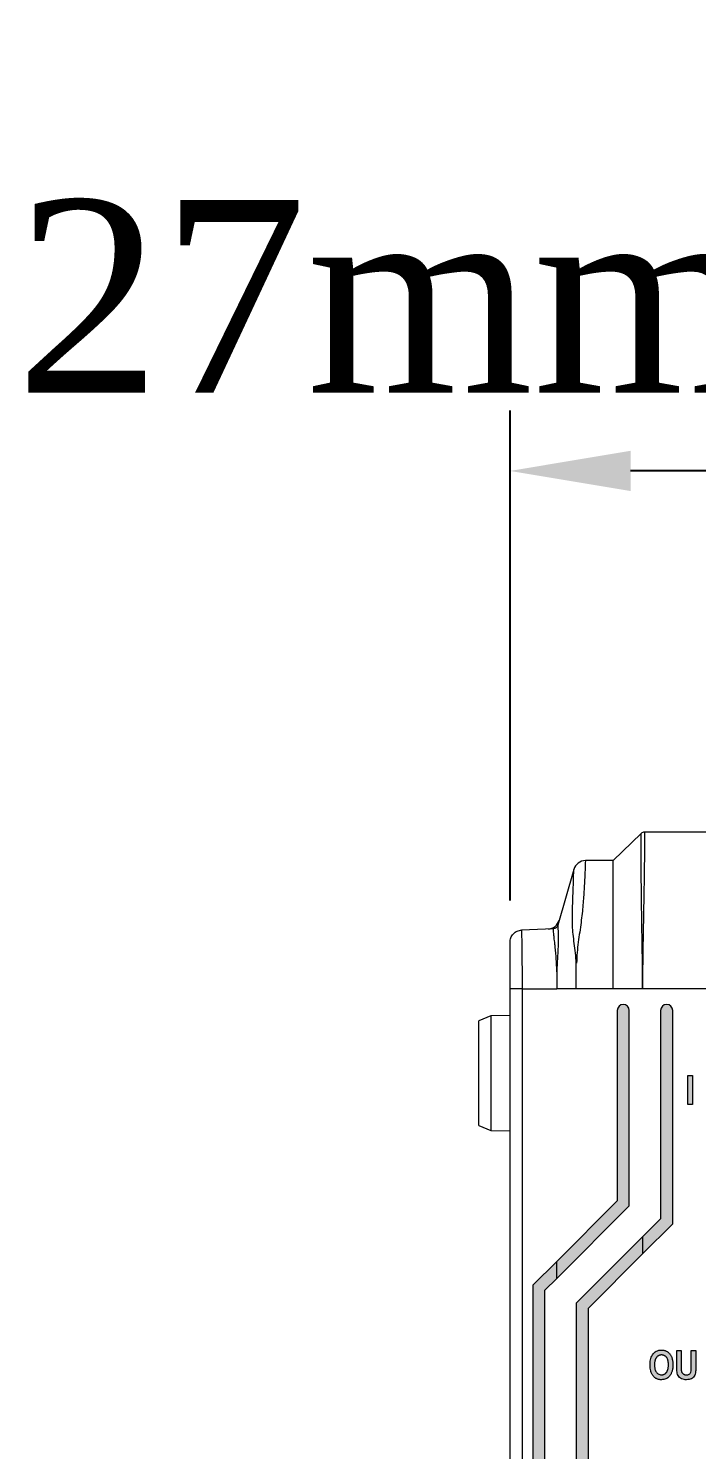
# Model space of a CAD drawing. Extents: x 222 to 1672, y 144 to 807.
# Drawn here: x 902.9 to 930.7, y 457.5 to 516.4 of the extents above; entities that cross this region are included whole.
import ezdxf

# ---------------------------------------------------------------- set-up
doc = ezdxf.new("R2010")
doc.units = 0
doc.header["$LTSCALE"] = 2
doc.header["$MEASUREMENT"] = 0
doc.layers.get('0').update_dxf_attribs({"linetype": 'CONTINUOUS'})
doc.layers.get('DEFPOINTS').update_dxf_attribs({"linetype": 'CONTINUOUS'})
doc.layers.add('DIM', color=7, linetype='CONTINUOUS')
doc.styles.get("Standard").update_dxf_attribs({"font": 'TIMES.TTF'})
doc.dimstyles.new('ISO-25', dxfattribs={"dimscale": 2, "dimtxt": 4, "dimasz": 2.5, "dimexe": 1.25, "dimexo": 0.625, "dimtad": 0, "dimdec": 4, "dimdsep": 46, "dimtxsty": 'Standard', "dimcen": 2.5, "dimadec": 0, "dimazin": 0, "dimtfac": 1, "dimtdec": 4, "dimtmove": 0, "dimatfit": 3, "dimfxl": 0, "dimtolj": 1, "dimtzin": 0, "dimarcsym": 0})

# ---------------------------------------------------------------- blocks, each defined once
blk = doc.blocks.new('*D161')
at = {"color": 0, "lineweight": -2}
for p, q in [((922.93, 480.242), (922.93, 500.563)), ((949.93, 480.242), (949.93, 500.563)), ((944.93, 498.063), (927.93, 498.063))]:
    blk.add_line(p, q, dxfattribs=at)
at = {"color": 0}
for points in [[(927.93, 498.897), (927.93, 497.23), (922.93, 498.063)], [(944.93, 497.23), (944.93, 498.897), (949.93, 498.063)]]:
    blk.add_solid(points, dxfattribs=at)
at = {"layer": 'DEFPOINTS', "color": 0}
for p in [(922.93, 498.063), (922.93, 478.992), (949.93, 478.992)]:
    blk.add_point(p, dxfattribs=at)
at = {"color": 0, "lineweight": 5, "insert": (936.43, 504.49), "char_height": 8, "attachment_point": 5}
blk.add_mtext('\\A1;27mm [1.06"]', dxfattribs=at)

msp = doc.modelspace()

# ---------------------------------------------------------------- hatches: boundary and pattern name
at = {"layer": 'DIM', "lineweight": 5}
h = msp.add_hatch(color=256, dxfattribs=at)
edge = h.paths.add_edge_path(flags=0)
edge.add_line((927.88036, 467.57331), (927.88036, 475.67686))
edge.add_arc((927.63036, 475.67686), 0.25, 0, 180)
edge.add_line((927.38036, 475.67686), (927.38036, 467.78042))
edge.add_line((927.38036, 467.78042), (924.87225, 465.27231))
edge.add_line((924.87225, 465.27231), (924.87225, 464.56521))
edge.add_line((924.87225, 464.56521), (927.88036, 467.57331))
h = msp.add_hatch(color=256, dxfattribs=at)
edge = h.paths.add_edge_path(flags=0)
edge.add_line((929.68036, 466.82772), (929.68036, 475.67686))
edge.add_arc((929.43036, 475.67686), 0.25, 0, 180)
edge.add_line((929.18036, 475.67686), (929.18036, 467.03483))
edge.add_line((929.18036, 467.03483), (928.43036, 466.28483))
edge.add_line((928.43036, 466.28483), (928.43036, 465.57772))
edge.add_line((928.43036, 465.57772), (929.68036, 466.82772))
for points in [[(930.50028, 472.97686), (930.31327, 472.97686), (930.31327, 471.77686), (930.50028, 471.77686)], [(926.18036, 393.826), (926.18036, 463.32772), (928.43036, 465.57772), (928.43036, 466.28483), (925.68036, 463.53483), (925.68036, 393.61889), (928.43036, 390.86889), (928.43036, 391.576)], [(924.38036, 393.08042), (924.38036, 464.07331), (924.87225, 464.56521), (924.87225, 465.27231), (923.88036, 464.28042), (923.88036, 392.87331), (924.87225, 391.88141), (924.87225, 392.58852)]]:
    msp.add_hatch(color=256, dxfattribs=at).paths.add_polyline_path(points, flags=0)
h = msp.add_hatch(color=256, dxfattribs=at)
edge = h.paths.add_edge_path(flags=0)
edge.add_spline(control_points=[(929.68989, 460.97686), (929.68959, 461.00082), (929.68901, 461.04738), (929.68238, 461.11503), (929.67251, 461.1786), (929.6578, 461.23784), (929.63947, 461.29308), (929.61647, 461.34383), (929.58968, 461.39062), (929.55841, 461.43261), (929.52417, 461.47017), (929.48716, 461.50282), (929.44774, 461.53054), (929.40588, 461.55338), (929.36148, 461.57104), (929.31462, 461.58334), (929.2654, 461.59119), (929.23173, 461.59202), (929.21457, 461.59245)], knot_values=[0, 0, 0, 0, 0.16413341, 0.31887244, 0.46535382, 0.60456446, 0.73665105, 0.86360149, 0.98570802, 1.10540048, 1.22153028, 1.33344552, 1.44284486, 1.55110726, 1.65944821, 1.76940037, 1.8825143, 2, 2, 2, 2], weights=[1, 1, 1, 1, 1, 1, 1, 1, 1, 1, 1, 1, 1, 1, 1, 1, 1, 1, 1], degree=3, periodic=0)
edge.add_spline(control_points=[(929.21457, 461.59245), (929.14016, 461.5914), (929.06547, 461.57827), (928.93473, 461.51019), (928.88135, 461.4559), (928.80254, 461.33051), (928.77492, 461.26044), (928.74487, 461.11672), (928.73999, 461.04343), (928.73924, 460.96956)], knot_values=[0, 0, 0, 0, 0.5, 0.5, 1, 1, 1.5, 1.5, 2, 2, 2, 2], weights=[1, 1, 1, 1, 1, 1, 1, 1, 1, 1], degree=3, periodic=0)
edge.add_spline(control_points=[(928.73924, 460.96956), (928.74062, 460.88739), (928.74742, 460.80462), (928.77974, 460.68671), (928.79395, 460.64844), (928.83075, 460.57451), (928.85419, 460.54082), (928.8795, 460.50836)], knot_values=[0, 0, 0, 0, 1, 1, 1.5, 1.5, 2, 2, 2, 2], weights=[1, 1, 1, 1, 1, 1, 1, 1], degree=3, periodic=0)
edge.add_spline(control_points=[(928.8795, 460.50836), (928.88993, 460.49654), (928.91051, 460.47322), (928.94613, 460.44356), (928.98397, 460.41795), (929.02477, 460.39711), (929.06842, 460.38095), (929.11493, 460.36972), (929.16417, 460.36231), (929.19798, 460.36163), (929.2153, 460.36128)], knot_values=[0, 0, 0, 0, 0.24894178, 0.491279, 0.73095165, 0.97041785, 1.2141796, 1.46549759, 1.72625883, 2, 2, 2, 2], weights=[1, 1, 1, 1, 1, 1, 1, 1, 1, 1, 1], degree=3, periodic=0)
edge.add_spline(control_points=[(929.2153, 460.36128), (929.27874, 460.3631), (929.34244, 460.37174), (929.42922, 460.40882), (929.45626, 460.42474), (929.50685, 460.46316), (929.5287, 460.48605), (929.54963, 460.50982)], knot_values=[0, 0, 0, 0, 1, 1, 1.5, 1.5, 2, 2, 2, 2], weights=[1, 1, 1, 1, 1, 1, 1, 1], degree=3, periodic=0)
edge.add_spline(control_points=[(929.54963, 460.50982), (929.56093, 460.52427), (929.58374, 460.55345), (929.61206, 460.60219), (929.63622, 460.65472), (929.65595, 460.71132), (929.67124, 460.77195), (929.68205, 460.83669), (929.68872, 460.90546), (929.6895, 460.95266), (929.68989, 460.97686)], knot_values=[0, 0, 0, 0, 0.2210083, 0.44611178, 0.67778611, 0.91738028, 1.16782636, 1.43091496, 1.7081919, 2, 2, 2, 2], weights=[1, 1, 1, 1, 1, 1, 1, 1, 1, 1, 1], degree=3, periodic=0)
edge = h.paths.add_edge_path(flags=0)
edge.add_spline(control_points=[(929.50288, 460.98173), (929.50269, 460.9646), (929.50232, 460.93141), (929.49828, 460.88337), (929.49218, 460.83867), (929.48314, 460.79741), (929.47184, 460.75955), (929.45789, 460.72511), (929.4415, 460.69398), (929.42199, 460.6667), (929.40105, 460.64246), (929.37866, 460.6214), (929.35473, 460.6037), (929.32968, 460.58894), (929.30305, 460.57768), (929.2752, 460.56958), (929.24589, 460.56494), (929.22595, 460.56423), (929.21579, 460.56387)], knot_values=[0, 0, 0, 0, 0.18042008, 0.3493764, 0.50738154, 0.65526986, 0.79372618, 0.92294153, 1.04608772, 1.16324954, 1.27534986, 1.38300434, 1.48626926, 1.58816646, 1.68851363, 1.78996524, 1.89297865, 2, 2, 2, 2], weights=[1, 1, 1, 1, 1, 1, 1, 1, 1, 1, 1, 1, 1, 1, 1, 1, 1, 1, 1], degree=3, periodic=0)
edge.add_spline(control_points=[(929.21579, 460.56387), (929.16792, 460.56543), (929.12067, 460.57669), (929.04039, 460.62794), (929.00771, 460.66403), (928.96024, 460.7458), (928.94638, 460.79206), (928.92922, 460.88364), (928.92681, 460.93046), (928.92626, 460.97759)], knot_values=[0, 0, 0, 0, 0.5, 0.5, 1, 1, 1.5, 1.5, 2, 2, 2, 2], weights=[1, 1, 1, 1, 1, 1, 1, 1, 1, 1], degree=3, periodic=0)
edge.add_spline(control_points=[(928.92626, 460.97759), (928.92645, 460.99465), (928.92682, 461.02759), (928.93083, 461.07523), (928.93703, 461.11941), (928.94575, 461.1602), (928.9568, 461.1977), (928.97075, 461.23167), (928.98691, 461.26242), (929.00617, 461.2893), (929.02713, 461.31298), (929.04962, 461.33361), (929.07362, 461.35105), (929.09912, 461.36528), (929.12617, 461.3764), (929.15475, 461.38398), (929.18475, 461.38921), (929.20529, 461.38963), (929.21579, 461.38985)], knot_values=[0, 0, 0, 0, 0.18005337, 0.34776011, 0.50449747, 0.6509304, 0.78787401, 0.91664696, 1.03821184, 1.1537974, 1.2649138, 1.37169744, 1.47542725, 1.57749699, 1.67936859, 1.78333894, 1.88930759, 2, 2, 2, 2], weights=[1, 1, 1, 1, 1, 1, 1, 1, 1, 1, 1, 1, 1, 1, 1, 1, 1, 1, 1], degree=3, periodic=0)
edge.add_spline(control_points=[(929.21579, 461.38985), (929.22628, 461.38963), (929.24682, 461.3892), (929.27676, 461.38404), (929.30516, 461.37627), (929.33223, 461.36566), (929.35739, 461.35124), (929.38124, 461.33413), (929.40345, 461.31369), (929.42424, 461.29036), (929.44288, 461.26348), (929.45915, 461.23327), (929.47279, 461.19952), (929.48393, 461.16251), (929.49225, 461.12206), (929.49867, 461.07834), (929.50221, 461.03114), (929.50265, 460.99854), (929.50288, 460.98173)], knot_values=[0, 0, 0, 0, 0.11168265, 0.21859928, 0.32266579, 0.42512439, 0.5273528, 0.63080301, 0.73732016, 0.84820976, 0.96312701, 1.08501783, 1.21301442, 1.35035512, 1.49622576, 1.65265339, 1.82092963, 2, 2, 2, 2], weights=[1, 1, 1, 1, 1, 1, 1, 1, 1, 1, 1, 1, 1, 1, 1, 1, 1, 1, 1], degree=3, periodic=0)
h = msp.add_hatch(color=256, dxfattribs=at)
edge = h.paths.add_edge_path(flags=0)
edge.add_spline(control_points=[(930.2502, 460.56387), (930.2362, 460.56434), (930.2094, 460.56523), (930.17124, 460.57333), (930.13733, 460.58697), (930.10795, 460.60624), (930.08311, 460.63037), (930.06382, 460.65958), (930.04872, 460.69291), (930.04349, 460.71731), (930.04079, 460.72995)], knot_values=[0, 0, 0, 0, 0.28536932, 0.54614202, 0.79119734, 1.02678438, 1.25861183, 1.49235889, 1.73696631, 2, 2, 2, 2], weights=[1, 1, 1, 1, 1, 1, 1, 1, 1, 1, 1], degree=3, periodic=0)
edge.add_spline(control_points=[(930.04079, 460.72995), (930.04008, 460.73432), (930.0385, 460.74409), (930.03731, 460.76055), (930.03576, 460.78017), (930.03451, 460.80323), (930.034, 460.82954), (930.03306, 460.85916), (930.03303, 460.89204), (930.03285, 460.91509), (930.03275, 460.92719)], knot_values=[0, 0, 0, 0, 0.13457296, 0.30040139, 0.50062852, 0.73268359, 1.00149061, 1.29986978, 1.63267902, 2, 2, 2, 2], weights=[1, 1, 1, 1, 1, 1, 1, 1, 1, 1, 1], degree=3, periodic=0)
edge.add_line((930.03275, 460.92719), (930.03275, 461.57686))
edge.add_line((930.03275, 461.57686), (929.84574, 461.57686))
edge.add_line((929.84574, 461.57686), (929.84574, 460.93936))
edge.add_spline(control_points=[(929.84574, 460.93936), (929.84632, 460.87039), (929.84763, 460.80147), (929.85954, 460.66443), (929.8703, 460.59419), (929.93477, 460.47206), (929.98882, 460.42212), (930.11593, 460.36834), (930.18601, 460.3625), (930.25507, 460.36128)], knot_values=[0, 0, 0, 0, 0.5, 0.5, 1, 1, 1.5, 1.5, 2, 2, 2, 2], weights=[1, 1, 1, 1, 1, 1, 1, 1, 1, 1], degree=3, periodic=0)
edge.add_spline(control_points=[(930.25507, 460.36128), (930.32446, 460.36216), (930.39451, 460.37193), (930.51825, 460.43454), (930.56939, 460.48603), (930.62503, 460.61338), (930.6295, 460.68096), (930.63932, 460.81458), (930.64018, 460.88182), (930.64054, 460.9491)], knot_values=[0, 0, 0, 0, 0.5, 0.5, 1, 1, 1.5, 1.5, 2, 2, 2, 2], weights=[1, 1, 1, 1, 1, 1, 1, 1, 1, 1], degree=3, periodic=0)
edge.add_line((930.64054, 460.9491), (930.64054, 461.57686))
edge.add_line((930.64054, 461.57686), (930.45353, 461.57686))
edge.add_line((930.45353, 461.57686), (930.45353, 460.91331))
edge.add_spline(control_points=[(930.45353, 460.91331), (930.45339, 460.87409), (930.45312, 460.83486), (930.449, 460.75669), (930.44801, 460.71692), (930.42417, 460.6417), (930.3978, 460.60896), (930.32946, 460.57041), (930.28942, 460.56511), (930.2502, 460.56387)], knot_values=[0, 0, 0, 0, 0.5, 0.5, 1, 1, 1.5, 1.5, 2, 2, 2, 2], weights=[1, 1, 1, 1, 1, 1, 1, 1, 1, 1], degree=3, periodic=0)

# ---------------------------------------------------------------- linework, layer by layer
at = {"linetype": 'Continuous', "lineweight": 5}
for p, q in [((928.37223, 483.02073), (927.20658, 481.89507)), ((944.34955, 483.07686), (928.51116, 483.07686)), ((927.20658, 481.89507), (926.05713, 481.89507)), ((925.5765, 481.53289), (924.91194, 479.21528)), ((924.9479, 479.34843), (924.97147, 479.41334)), ((924.72841, 479.0706), (923.40855, 479.01298)), ((925.69599, 477.63584), (925.68036, 477.63575)), ((924.87225, 477.27749), (924.86886, 477.27747)), ((923.43036, 476.57686), (922.93036, 476.57686)), ((922.93036, 380.57686), (922.93036, 476.57686)), ((923.43036, 476.57686), (923.43036, 380.57686)), ((923.43036, 476.57686), (924.87225, 476.57686)), ((925.68036, 476.57686), (924.87225, 476.57686)), ((927.20658, 476.57686), (925.68036, 476.57686)), ((928.43036, 476.57686), (927.20658, 476.57686)), ((944.43036, 476.57686), (928.43036, 476.57686)), ((922.13028, 475.45417), (921.63036, 475.24544)), ((921.63036, 470.90828), (921.63036, 475.24544)), ((922.93036, 475.46813), (922.13028, 475.45417)), ((922.13028, 475.45417), (922.13028, 470.69955)), ((927.38036, 475.67686), (927.38036, 467.78042)), ((927.88036, 467.57331), (927.88036, 475.67686)), ((929.18036, 475.67686), (929.18036, 467.03483)), ((929.68036, 466.82773), (929.68036, 475.67686)), ((930.31327, 472.97686), (930.50028, 472.97686)), ((930.31327, 471.77686), (930.31327, 472.97686)), ((930.50028, 472.97686), (930.50028, 471.77686)), ((930.50028, 471.77686), (930.31327, 471.77686)), ((921.63036, 470.90828), (922.13028, 470.69955)), ((922.13028, 470.69955), (922.93036, 470.68559)), ((927.38036, 467.78042), (924.87225, 465.27231)), ((924.87225, 464.56521), (927.88036, 467.57331)), ((929.18036, 467.03483), (928.43036, 466.28483)), ((928.43036, 465.57772), (929.68036, 466.82773)), ((928.43036, 466.28483), (925.68036, 463.53483)), ((928.43036, 466.28483), (928.43036, 465.57772)), ((924.87225, 465.27231), (923.88036, 464.28042)), ((924.87225, 464.56521), (924.87225, 465.27231)), ((926.18036, 463.32773), (928.43036, 465.57772)), ((923.88036, 464.28042), (923.88036, 392.87331)), ((924.38036, 464.07331), (924.87225, 464.56521)), ((924.38036, 393.08041), (924.38036, 464.07331)), ((925.68036, 463.53483), (925.68036, 393.61889)), ((926.18036, 393.826), (926.18036, 463.32773)), ((929.84574, 461.57686), (930.03275, 461.57686)), ((929.84574, 460.93936), (929.84574, 461.57686)), ((930.03275, 461.57686), (930.03275, 460.92719)), ((930.45353, 461.57686), (930.64054, 461.57686)), ((930.45353, 460.91331), (930.45353, 461.57686)), ((930.64054, 461.57686), (930.64054, 460.9491))]:
    msp.add_line(p, q, dxfattribs=at)
for centre, radius, start, end in [((924.49084, 479.55116), 0.5, 283.7086267, 310.6212313), ((927.63036, 475.67686), 0.25, 0, 180), ((929.43036, 475.67686), 0.25, 0, 180)]:
    msp.add_arc(centre, radius, start, end, dxfattribs=at)
for points, knots in [([(928.43036, 476.57686), (928.4302, 476.69591), (928.42986, 476.94393), (928.42738, 477.33111), (928.42349, 477.7489), (928.41805, 478.19829), (928.41079, 478.68965), (928.40255, 479.21298), (928.39385, 479.74382), (928.38606, 480.26765), (928.37882, 480.9547), (928.3727, 481.72647), (928.37217, 482.29507), (928.37262, 482.6475), (928.37162, 482.83748), (928.37108, 482.95337), (928.37127, 483.01039), (928.37191, 483.01728), (928.37223, 483.02073)], [0, 0, 0, 0, 0.03741027, 0.07794286, 0.12173109, 0.16895665, 0.21986766, 0.27781827, 0.33693755, 0.39346794, 0.4541174, 0.57849892, 0.69386457, 0.74771784, 0.83240558, 0.88820219, 0.94407441, 1, 1, 1, 1]), ([(928.51116, 483.07686), (928.51116, 483.07586), (928.51117, 483.07396), (928.51121, 483.05909), (928.51127, 483.0383), (928.51136, 483.01306), (928.51148, 482.98545), (928.51162, 482.95714), (928.51178, 482.92957), (928.5124, 482.85393), (928.51321, 482.70792), (928.51114, 482.38301), (928.50562, 481.94283), (928.49841, 481.36834), (928.48649, 480.65738), (928.47017, 479.76266), (928.45208, 478.80027), (928.43843, 477.96018), (928.43175, 477.26202), (928.43081, 476.80191), (928.43036, 476.57686)], [0, 0, 0, 0, 0.03144158, 0.05940742, 0.08419175, 0.10604552, 0.12518096, 0.14177595, 0.15597796, 0.16790774, 0.24772008, 0.3073467, 0.40132753, 0.48070435, 0.54862293, 0.66531853, 0.78162584, 0.85635752, 0.92974339, 1, 1, 1, 1]), ([(926.05713, 481.89507), (925.94951, 481.89507), (925.84218, 481.85916), (925.67027, 481.72962), (925.60617, 481.63635), (925.5765, 481.53289)], [0, 0, 0, 0, 0.5, 0.5, 1, 1, 1, 1]), ([(926.05713, 481.89507), (926.05713, 481.89507), (926.05638, 481.86831), (926.05309, 481.76394), (926.05055, 481.68674), (926.04285, 481.48286), (926.03771, 481.35453), (926.02387, 481.05551), (926.01518, 480.88486), (925.99158, 480.50173), (925.97654, 480.28688), (925.93629, 479.82876), (925.91096, 479.58502), (925.84367, 479.06915), (925.79889, 478.79566), (925.74299, 478.37214), (925.72682, 478.22833), (925.70365, 477.93494), (925.69519, 477.78617), (925.69599, 477.63584)], [0, 0, 0, 0, 0.125, 0.125, 0.25, 0.25, 0.375, 0.375, 0.5, 0.5, 0.625, 0.625, 0.75, 0.75, 0.875, 0.875, 0.9375, 0.9375, 1, 1, 1, 1]), ([(927.20658, 479.23597), (927.20658, 479.63789), (927.20658, 480.00923), (927.20658, 480.66557), (927.20658, 480.95051), (927.20658, 481.41462), (927.20658, 481.59374), (927.20658, 481.83397), (927.20658, 481.89507), (927.20658, 481.89507)], [0, 0, 0, 0, 0.25, 0.25, 0.5, 0.5, 0.75, 0.75, 1, 1, 1, 1]), ([(925.68036, 477.6357), (925.6679, 477.77883), (925.65878, 477.92096), (925.63198, 478.19934), (925.61533, 478.33424), (925.58057, 478.59415), (925.56281, 478.71905), (925.53627, 478.96184), (925.52773, 479.07937), (925.51456, 479.42108), (925.51943, 479.63758), (925.53045, 480.04788), (925.53764, 480.24205), (925.54979, 480.59297), (925.55502, 480.75064), (925.56348, 481.02728), (925.56682, 481.14661), (925.57197, 481.3372), (925.57372, 481.40964), (925.57597, 481.50763), (925.5765, 481.53289), (925.5765, 481.53289)], [0, 0, 0, 0, 0.0625, 0.0625, 0.125, 0.125, 0.1875, 0.1875, 0.25, 0.25, 0.375, 0.375, 0.5, 0.5, 0.625, 0.625, 0.75, 0.75, 0.875, 0.875, 1, 1, 1, 1]), ([(924.51265, 479.06118), (924.60993, 479.06543), (924.71596, 479.10149), (924.88481, 479.2346), (924.94463, 479.32928), (924.97147, 479.42289)], [0, 0, 0, 0, 0.5, 0.5, 1, 1, 1, 1]), ([(922.93036, 478.51345), (922.93036, 478.57108), (922.94062, 478.63299), (922.98682, 478.75306), (923.0229, 478.81087), (923.11545, 478.90754), (923.17163, 478.94611), (923.28956, 478.99751), (923.35098, 479.01046), (923.40855, 479.01297)], [0, 0, 0, 0, 0.25, 0.25, 0.5, 0.5, 0.75, 0.75, 1, 1, 1, 1]), ([(923.40855, 479.01297), (923.40855, 479.01297), (923.40875, 479.00087), (923.4099, 478.92883), (923.41079, 478.87147), (923.41344, 478.69559), (923.41455, 478.62136), (923.41763, 478.41397), (923.41971, 478.27941), (923.42351, 477.99665), (923.42483, 477.89058), (923.42715, 477.65642), (923.42812, 477.52769), (923.43011, 477.13367), (923.43036, 476.85379), (923.43036, 476.57686)], [0, 0, 0, 0, 0.25, 0.25, 0.5, 0.5, 0.625, 0.625, 0.75, 0.75, 0.8125, 0.8125, 0.875, 0.875, 1, 1, 1, 1]), ([(924.91194, 479.21528), (924.90047, 479.1753), (924.87617, 479.1391), (924.81084, 479.08759), (924.76997, 479.07242), (924.72841, 479.0706)], [0, 0, 0, 0, 0.5, 0.5, 1, 1, 1, 1]), ([(924.86886, 477.27747), (924.86835, 477.40007), (924.8661, 477.52017), (924.85341, 477.74778), (924.84692, 477.85542), (924.8312, 478.04938), (924.82204, 478.13785), (924.80615, 478.29378), (924.79892, 478.36138), (924.77988, 478.54163), (924.77025, 478.6305), (924.75595, 478.77243), (924.75084, 478.82615), (924.73833, 478.95631), (924.73443, 479.00237), (924.72919, 479.06023), (924.72841, 479.0706), (924.72841, 479.0706)], [0, 0, 0, 0, 0.0625, 0.0625, 0.125, 0.125, 0.1875, 0.1875, 0.25, 0.25, 0.375, 0.375, 0.5, 0.5, 0.75, 0.75, 1, 1, 1, 1]), ([(924.91194, 479.21528), (924.91194, 479.21528), (924.91251, 479.20357), (924.91598, 479.13777), (924.91865, 479.08543), (924.92459, 478.93633), (924.92668, 478.87467), (924.92905, 478.75264), (924.92979, 478.70694), (924.93026, 478.60182), (924.9298, 478.54186), (924.92672, 478.40654), (924.92409, 478.33117), (924.91576, 478.16139), (924.91044, 478.06695), (924.89763, 477.8646), (924.88959, 477.75508), (924.8807, 477.52308), (924.87559, 477.39976), (924.87226, 477.2775)], [0, 0, 0, 0, 0.25, 0.25, 0.5, 0.5, 0.625, 0.625, 0.6875, 0.6875, 0.75, 0.75, 0.8125, 0.8125, 0.875, 0.875, 0.9375, 0.9375, 1, 1, 1, 1]), ([(927.20658, 476.57686), (927.20658, 477.04096), (927.20658, 477.50503), (927.20658, 478.4016), (927.20658, 478.83404), (927.20658, 479.23597)], [0, 0, 0, 0, 0.5, 0.5, 1, 1, 1, 1]), ([(922.93036, 476.57686), (922.93036, 476.69889), (922.93036, 476.82064), (922.93036, 477.06299), (922.93036, 477.18321), (922.93036, 477.4123), (922.93036, 477.52206), (922.93036, 477.70979), (922.93036, 477.78995), (922.93036, 477.92448), (922.93036, 477.98082), (922.93036, 478.07759), (922.93036, 478.11845), (922.93036, 478.22641), (922.93036, 478.27893), (922.93036, 478.40513), (922.93036, 478.44891), (922.93036, 478.50378), (922.93036, 478.51345), (922.93036, 478.51345)], [0, 0, 0, 0, 0.0625, 0.0625, 0.125, 0.125, 0.1875, 0.1875, 0.25, 0.25, 0.3125, 0.3125, 0.375, 0.375, 0.5, 0.5, 0.75, 0.75, 1, 1, 1, 1]), ([(925.68036, 476.57686), (925.68036, 476.7509), (925.68036, 477.09896), (925.68036, 477.45086), (925.68036, 477.6286), (925.68036, 477.6357)], [0.872398729, 0.872398729, 0.872398729, 0.872398729, 0.934898729, 0.997398729, 1, 1, 1, 1]), ([(924.87225, 477.2775), (924.87225, 477.18355), (924.87225, 476.95075), (924.87225, 476.71559), (924.87225, 476.57686)], [0.894121608, 0.894121608, 0.894121608, 0.894121608, 0.9375, 1, 1, 1, 1]), ([(928.73924, 460.96956), (928.73999, 461.04343), (928.74487, 461.11672), (928.77492, 461.26044), (928.80254, 461.33051), (928.88135, 461.4559), (928.93473, 461.51019), (929.06547, 461.57827), (929.14016, 461.5914), (929.21457, 461.59245)], [0, 0, 0, 0, 0.25, 0.25, 0.5, 0.5, 0.75, 0.75, 1, 1, 1, 1]), ([(929.21579, 461.38985), (929.20529, 461.38963), (929.18475, 461.38921), (929.15475, 461.38398), (929.12617, 461.3764), (929.09912, 461.36528), (929.07362, 461.35105), (929.04962, 461.33361), (929.02713, 461.31298), (929.00617, 461.2893), (928.98691, 461.26242), (928.97075, 461.23167), (928.9568, 461.1977), (928.94575, 461.1602), (928.93703, 461.11941), (928.93083, 461.07523), (928.92682, 461.02759), (928.92645, 460.99465), (928.92626, 460.97759)], [0, 0, 0, 0, 0.055346206, 0.108330531, 0.160315706, 0.211251505, 0.262286374, 0.314151278, 0.367543101, 0.423101299, 0.480894081, 0.541676519, 0.606062997, 0.674534801, 0.747751263, 0.826119945, 0.909973317, 1, 1, 1, 1]), ([(929.21457, 461.59245), (929.23173, 461.59202), (929.2654, 461.59119), (929.31462, 461.58334), (929.36148, 461.57104), (929.40588, 461.55338), (929.44774, 461.53054), (929.48716, 461.50282), (929.52417, 461.47017), (929.55841, 461.43261), (929.58968, 461.39062), (929.61647, 461.34383), (929.63947, 461.29308), (929.6578, 461.23784), (929.67251, 461.1786), (929.68238, 461.11503), (929.68901, 461.04738), (929.68959, 461.00082), (929.68989, 460.97686)], [0, 0, 0, 0, 0.058742849, 0.115299817, 0.170275894, 0.224446368, 0.278577569, 0.33327724, 0.389234862, 0.447299758, 0.507145991, 0.568199253, 0.631674473, 0.697717772, 0.767323091, 0.84056378, 0.917933293, 1, 1, 1, 1]), ([(929.50288, 460.98173), (929.50265, 460.99854), (929.50221, 461.03114), (929.49867, 461.07834), (929.49225, 461.12206), (929.48393, 461.16251), (929.47279, 461.19952), (929.45915, 461.23327), (929.44288, 461.26348), (929.42424, 461.29036), (929.40345, 461.31369), (929.38124, 461.33413), (929.35739, 461.35124), (929.33223, 461.36566), (929.30516, 461.37627), (929.27676, 461.38404), (929.24682, 461.3892), (929.22628, 461.38963), (929.21579, 461.38985)], [0, 0, 0, 0, 0.08953519, 0.1736733, 0.25188712, 0.32482244, 0.39349279, 0.45749108, 0.5184365, 0.57589512, 0.63133992, 0.6845985, 0.7363236, 0.7874378, 0.8386671, 0.89070036, 0.94415868, 1, 1, 1, 1]), ([(928.8795, 460.50836), (928.85419, 460.54082), (928.83075, 460.57451), (928.79395, 460.64844), (928.77974, 460.68671), (928.74742, 460.80462), (928.74062, 460.88739), (928.73924, 460.96956)], [0, 0, 0, 0, 0.25, 0.25, 0.5, 0.5, 1, 1, 1, 1]), ([(929.2153, 460.36128), (929.19798, 460.36163), (929.16417, 460.36231), (929.11493, 460.36972), (929.06842, 460.38095), (929.02477, 460.39711), (928.98397, 460.41795), (928.94613, 460.44356), (928.91051, 460.47322), (928.88993, 460.49654), (928.8795, 460.50836)], [0, 0, 0, 0, 0.136870585, 0.267251204, 0.3929102, 0.514791077, 0.634524173, 0.754360499, 0.875529112, 1, 1, 1, 1]), ([(928.92626, 460.97759), (928.92681, 460.93046), (928.92922, 460.88364), (928.94638, 460.79206), (928.96024, 460.7458), (929.00771, 460.66403), (929.04039, 460.62794), (929.12067, 460.57669), (929.16792, 460.56543), (929.21579, 460.56387)], [0, 0, 0, 0, 0.25, 0.25, 0.5, 0.5, 0.75, 0.75, 1, 1, 1, 1]), ([(929.54963, 460.50982), (929.5287, 460.48605), (929.50685, 460.46316), (929.45626, 460.42474), (929.42922, 460.40882), (929.34244, 460.37174), (929.27874, 460.3631), (929.2153, 460.36128)], [0, 0, 0, 0, 0.25, 0.25, 0.5, 0.5, 1, 1, 1, 1]), ([(929.21579, 460.56387), (929.22595, 460.56423), (929.24589, 460.56494), (929.2752, 460.56958), (929.30305, 460.57768), (929.32968, 460.58894), (929.35473, 460.6037), (929.37866, 460.6214), (929.40105, 460.64246), (929.42199, 460.6667), (929.4415, 460.69398), (929.45789, 460.72511), (929.47184, 460.75955), (929.48314, 460.79741), (929.49218, 460.83867), (929.49828, 460.88337), (929.50232, 460.93141), (929.50269, 460.9646), (929.50288, 460.98173)], [0, 0, 0, 0, 0.05351068, 0.10501738, 0.15574318, 0.20591677, 0.25686537, 0.30849783, 0.36232507, 0.41837523, 0.47695614, 0.53852923, 0.60313691, 0.67236507, 0.74630923, 0.8253118, 0.90978996, 1, 1, 1, 1]), ([(929.68989, 460.97686), (929.6895, 460.95266), (929.68872, 460.90546), (929.68205, 460.83669), (929.67124, 460.77195), (929.65595, 460.71132), (929.63622, 460.65472), (929.61206, 460.60219), (929.58374, 460.55345), (929.56093, 460.52427), (929.54963, 460.50982)], [0, 0, 0, 0, 0.14590405, 0.28454252, 0.41608682, 0.54130986, 0.66110695, 0.77694411, 0.88949585, 1, 1, 1, 1]), ([(930.25507, 460.36128), (930.18601, 460.3625), (930.11593, 460.36834), (929.98882, 460.42212), (929.93477, 460.47206), (929.8703, 460.59419), (929.85954, 460.66443), (929.84763, 460.80147), (929.84632, 460.87039), (929.84574, 460.93936)], [0, 0, 0, 0, 0.25, 0.25, 0.5, 0.5, 0.75, 0.75, 1, 1, 1, 1]), ([(930.03275, 460.92719), (930.03285, 460.91509), (930.03303, 460.89204), (930.03306, 460.85916), (930.034, 460.82954), (930.03451, 460.80323), (930.03576, 460.78017), (930.03731, 460.76055), (930.0385, 460.74409), (930.04008, 460.73432), (930.04079, 460.72995)], [0, 0, 0, 0, 0.18366049, 0.35006511, 0.49925469, 0.63365821, 0.74968574, 0.8497993, 0.93271352, 1, 1, 1, 1]), ([(930.04079, 460.72995), (930.04349, 460.71731), (930.04872, 460.69291), (930.06382, 460.65958), (930.08311, 460.63037), (930.10795, 460.60624), (930.13733, 460.58697), (930.17124, 460.57333), (930.2094, 460.56523), (930.2362, 460.56434), (930.2502, 460.56387)], [0, 0, 0, 0, 0.13151684, 0.25382055, 0.37069408, 0.48660781, 0.60440133, 0.72692899, 0.85731534, 1, 1, 1, 1]), ([(930.2502, 460.56387), (930.28942, 460.56511), (930.32946, 460.57041), (930.3978, 460.60896), (930.42417, 460.6417), (930.44801, 460.71692), (930.449, 460.75669), (930.45312, 460.83486), (930.45339, 460.87409), (930.45353, 460.91331)], [0, 0, 0, 0, 0.25, 0.25, 0.5, 0.5, 0.75, 0.75, 1, 1, 1, 1]), ([(930.64054, 460.9491), (930.64018, 460.88182), (930.63932, 460.81458), (930.6295, 460.68096), (930.62503, 460.61338), (930.56939, 460.48603), (930.51825, 460.43454), (930.39451, 460.37193), (930.32446, 460.36216), (930.25507, 460.36128)], [0, 0, 0, 0, 0.25, 0.25, 0.5, 0.5, 0.75, 0.75, 1, 1, 1, 1])]:
    msp.add_open_spline(points, degree=3, knots=knots, dxfattribs=at)
msp.add_open_spline([(928.51116, 483.07686), (928.46121, 483.07686), (928.40816, 483.05543), (928.37223, 483.02073)], degree=3, dxfattribs=at)

# ---------------------------------------------------------------- dimensions: what is measured, and where the dimension line sits
at = {"lineweight": 5}
dim = msp.add_linear_dim(base=(922.93035, 498.06324), p1=(949.93037, 478.99209), p2=(922.93035, 478.99209), dimstyle='ISO-25', override={"dimtad": 1, "dimpost": 'mm'}, dxfattribs=at)
dim.commit()
dim.dimension.update_dxf_attribs({"geometry": '*D161', "text_midpoint": (936.43036, 498.06324), "dimtype": 160})

doc.saveas('drawing.dxf')
